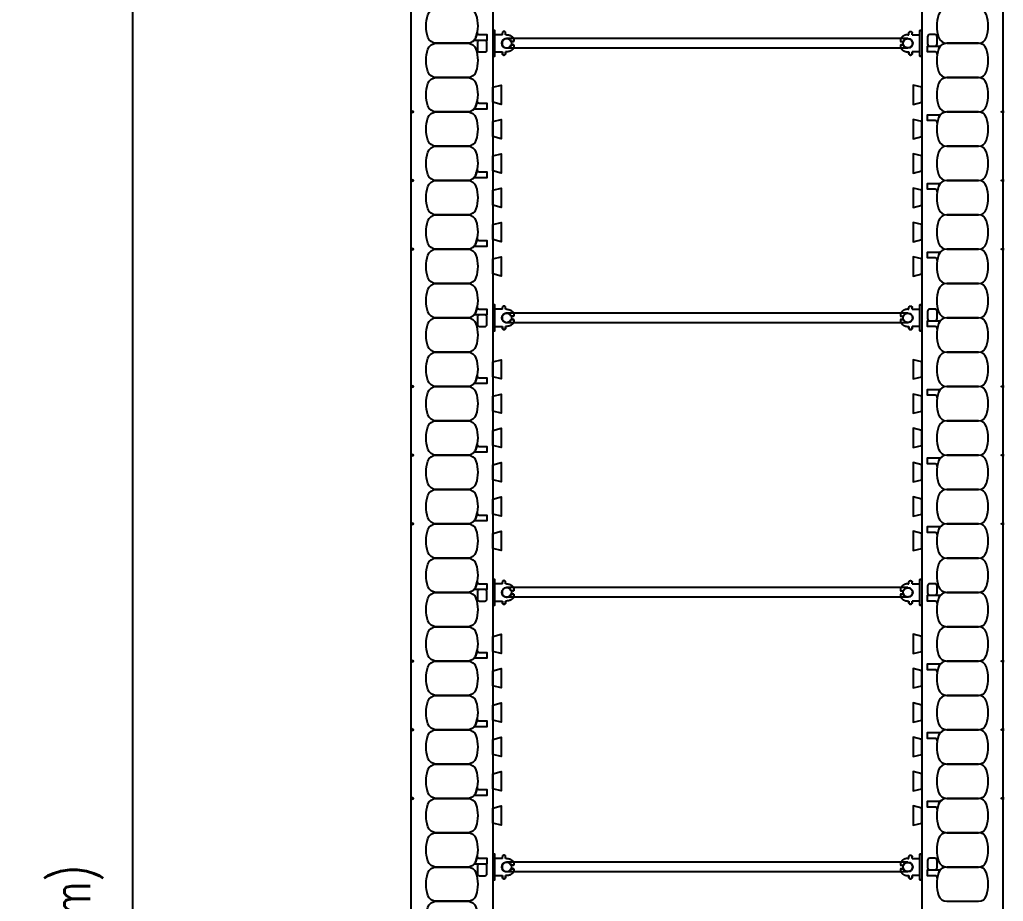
# Model space of a CAD drawing. Header units: inches. Extents: x 345 to 454, y 151 to 253.
# Drawn here: x 425.58 to 454.23, y 201.78 to 227.47 of the extents above; entities that cross this region are included whole.
import ezdxf

# ---------------------------------------------------------------- set-up
doc = ezdxf.new("R2010")
doc.units = ezdxf.units.IN
doc.header["$MEASUREMENT"] = 0
for name, color, linetype in [('line25', 2, 'Continuous'), ('LINE50', 5, 'Continuous'), ('LINE9', 9, 'Continuous'), ('TEXT', 4, 'Continuous')]:
    doc.layers.add(name, color=color, linetype=linetype)
doc.styles.add('DIM', font='romans.shx', dxfattribs={"width": 0.7})
doc.dimstyles.new('ext_12', dxfattribs={"dimscale": 12, "dimtxt": 0.09375, "dimasz": 0.09375, "dimexe": 0.09375, "dimexo": 0.0625, "dimgap": 0.0625, "dimtad": 1, "dimdec": 1, "dimzin": 2, "dimdsep": 46, "dimlunit": 4, "dimtxsty": 'DIM', "dimcen": 0.09, "dimdle": 0.09375, "dimclrt": 4, "dimadec": 0, "dimazin": 0, "dimtfac": 1, "dimtdec": 1, "dimtmove": 2, "dimatfit": 3, "dimfxl": 0, "dimfrac": 2, "dimtolj": 1, "dimtzin": 0, "dimarcsym": 0})

# ---------------------------------------------------------------- blocks, each defined once
blk = doc.blocks.new('*D28')
at = {"layer": 'Defpoints', "color": 0}
for p in [(436.984, 246.778), (428.864, 150.778), (436.984, 150.778)]:
    blk.add_point(p, dxfattribs=at)
at = {"layer": 'TEXT', "color": 0, "lineweight": -2}
for p, q in [((436.234, 246.778), (427.739, 246.778)), ((428.864, 245.653), (428.864, 151.903)), ((436.234, 150.778), (427.739, 150.778))]:
    blk.add_line(p, q, dxfattribs=at)
at = {"layer": 'TEXT', "color": 0}
for points in [[(428.676, 245.653), (429.051, 245.653), (428.864, 246.778)], [(428.676, 151.903), (429.051, 151.903), (428.864, 150.778)]]:
    blk.add_solid(points, dxfattribs=at)
at = {"layer": 'TEXT', "color": 4, "insert": (427.257, 198.778), "char_height": 1.125, "attachment_point": 5, "rotation": 90, "style": 'DIM'}
blk.add_mtext('\\A1;96" (2440mm) ', dxfattribs=at)
blk = doc.blocks.new('WEB_12_CENTRE_TOP')
for p, q in [((11.688, 0.141), (0, 0.141)), ((11.688, -0.141), (0, -0.141))]:
    blk.add_line(p, q)
for centre in [(0, 0), (11.688, 0)]:
    blk.add_circle(centre, 0.141)
blk = doc.blocks.new('Connector')
blk.add_point((0.271, 0))
at = {"layer": 'LINE9'}
for p, q in [((0, 0.375), (0, -0.375)), ((0.062, -0.375), (0.062, 0.375)), ((0.281, 0.25), (0.062, 0.25))]:
    blk.add_line(p, q, dxfattribs=at)
for points, weights in [([(0.007, 0.375), (0.004, 0.375), (0, 0.375)], [1, 0.972587069138, 0.950305488115]), ([(0.327, 0.343), (0.308, 0.343), (0.281, 0.317), (0.281, 0.297)], [1, 0.85355339, 0.85355339, 1]), ([(0.328, 0.343), (0.327, 0.343), (0.327, 0.343)], [1, 0.70710678, 1]), ([(0.375, 0.297), (0.375, 0.317), (0.348, 0.343), (0.329, 0.343)], [1, 0.85355339, 0.85355339, 1]), ([(0.406, 0.25), (0.546, 0.25), (0.619, 0.131)], [0.958404415409, 0.794674173519, 0.864651571113]), ([(0.619, 0.052), (0.612, 0.049), (0.604, 0.049)], [0.83615024178, 0.892081430621, 1]), ([(0.619, -0.131), (0.546, -0.25), (0.406, -0.25)], [0.864651574428, 0.794674169686, 0.958404415195]), ([(0.604, -0.049), (0.612, -0.049), (0.619, -0.052)], [1, 0.89208144177, 0.836150253337]), ([(0, -0.375), (0.004, -0.375), (0.007, -0.375)], [0.950305488115, 0.972587069138, 1]), ([(0.281, -0.297), (0.281, -0.317), (0.308, -0.343), (0.327, -0.343)], [1, 0.85355339, 0.85355339, 1]), ([(0.327, -0.343), (0.281, -0.343), (0.281, -0.297)], [1, 0.70710678, 1]), ([(0.329, -0.343), (0.348, -0.343), (0.375, -0.317), (0.375, -0.297)], [1, 0.85355339, 0.85355339, 1]), ([(0.375, -0.297), (0.375, -0.343), (0.329, -0.343)], [1, 0.70710678, 1])]:
    blk.add_rational_spline(points, weights, degree=2, dxfattribs=at)
for points, degree in [([(0, 0.375), (0.002, 0.375), (0.005, 0.375), (0.007, 0.375)], 3), ([(0.007, 0.375), (0.021, 0.375), (0.051, 0.375), (0.062, 0.375), (0.062, 0.375)], 3), ([(0.281, 0.25), (0.281, 0.297)], 1), ([(0.327, 0.343), (0.327, 0.343), (0.328, 0.343), (0.328, 0.343)], 3), ([(0.328, 0.343), (0.329, 0.343), (0.329, 0.343), (0.329, 0.343)], 3), ([(0.375, 0.25), (0.375, 0.297)], 1), ([(0.406, 0.25), (0.375, 0.25)], 1), ([(0.406, 0.25), (0.406, 0.25)], 1), ([(0.406, 0.25), (0.406, 0.25)], 1), ([(0.406, 0.25), (0.406, 0.25)], 1), ([(0.406, 0.25), (0.406, 0.25)], 1), ([(0.406, 0.25), (0.406, 0.25)], 1), ([(0.406, 0.25), (0.406, 0.25)], 1), ([(0.406, 0.25), (0.406, 0.25)], 1), ([(0.406, 0.25), (0.406, 0.25)], 1), ([(0.406, 0.25), (0.406, 0.25)], 1), ([(0.406, 0.25), (0.406, 0.25)], 1), ([(0.406, 0.25), (0.406, 0.25)], 1), ([(0.406, 0.25), (0.406, 0.25)], 1), ([(0.406, 0.25), (0.406, 0.25)], 1), ([(0.406, 0.25), (0.406, 0.25)], 1), ([(0.406, 0.25), (0.406, 0.25)], 1), ([(0.406, 0.25), (0.406, 0.25)], 1), ([(0.406, 0.25), (0.406, 0.25)], 1), ([(0.406, 0.25), (0.406, 0.25)], 1), ([(0.406, 0.25), (0.406, 0.25)], 1), ([(0.406, 0.25), (0.406, 0.25)], 1), ([(0.406, 0.25), (0.406, 0.25)], 1), ([(0.406, 0.25), (0.406, 0.25)], 1), ([(0.406, 0.25), (0.406, 0.25)], 1), ([(0.406, 0.25), (0.406, 0.25)], 1), ([(0.604, 0.049), (0.532, 0.049)], 1), ([(0.532, 0.049), (0.532, 0.049)], 1), ([(0.532, 0.049), (0.532, 0.049)], 1), ([(0.532, 0.049), (0.532, 0.049)], 1), ([(0.532, 0.049), (0.532, 0.049)], 1), ([(0.532, 0.049), (0.532, 0.049)], 1), ([(0.532, 0.049), (0.532, 0.049)], 1), ([(0.532, 0.049), (0.532, 0.049)], 1), ([(0.532, 0.049), (0.532, 0.049)], 1), ([(0.532, 0.049), (0.532, 0.049)], 1), ([(0.532, 0.049), (0.532, 0.049)], 1), ([(0.604, 0.049), (0.609, 0.049), (0.614, 0.05), (0.619, 0.052)], 3), ([(0.604, 0.049), (0.604, 0.049)], 1), ([(0.604, 0.049), (0.604, 0.049)], 1), ([(0.604, 0.049), (0.604, 0.049)], 1), ([(0.604, 0.049), (0.604, 0.049)], 1), ([(0.619, 0.131), (0.619, 0.052)], 1), ([(0.619, 0.131), (0.619, 0.131)], 1), ([(0.619, 0.131), (0.619, 0.131)], 1), ([(0.619, 0.131), (0.619, 0.131)], 1), ([(0.619, 0.131), (0.619, 0.131)], 1), ([(0.062, -0.25), (0.281, -0.25)], 1), ([(0.281, -0.297), (0.281, -0.25)], 1), ([(0.281, -0.25), (0.281, -0.297)], 1), ([(0.375, -0.25), (0.375, -0.297)], 1), ([(0.375, -0.297), (0.375, -0.25)], 1), ([(0.406, -0.25), (0.375, -0.25)], 1), ([(0.406, -0.25), (0.406, -0.25)], 1), ([(0.406, -0.25), (0.406, -0.25)], 1), ([(0.406, -0.25), (0.406, -0.25)], 1), ([(0.406, -0.25), (0.406, -0.25)], 1), ([(0.406, -0.25), (0.406, -0.25)], 1), ([(0.406, -0.25), (0.406, -0.25)], 1), ([(0.406, -0.25), (0.406, -0.25)], 1), ([(0.406, -0.25), (0.406, -0.25)], 1), ([(0.406, -0.25), (0.406, -0.25)], 1), ([(0.406, -0.25), (0.406, -0.25)], 1), ([(0.406, -0.25), (0.406, -0.25)], 1), ([(0.532, -0.049), (0.604, -0.049)], 1), ([(0.604, -0.049), (0.58, -0.049), (0.556, -0.049), (0.532, -0.049)], 3), ([(0.532, -0.049), (0.532, -0.049)], 1), ([(0.532, -0.049), (0.532, -0.049)], 1), ([(0.532, -0.049), (0.532, -0.049)], 1), ([(0.532, -0.049), (0.532, -0.049)], 1), ([(0.619, -0.052), (0.614, -0.05), (0.609, -0.049), (0.604, -0.049)], 3), ([(0.604, -0.049), (0.604, -0.049)], 1), ([(0.604, -0.049), (0.604, -0.049)], 1), ([(0.604, -0.049), (0.604, -0.049)], 1), ([(0.604, -0.049), (0.604, -0.049)], 1), ([(0.604, -0.049), (0.604, -0.049)], 1), ([(0.604, -0.049), (0.604, -0.049)], 1), ([(0.604, -0.049), (0.604, -0.049)], 1), ([(0.604, -0.049), (0.604, -0.049)], 1), ([(0.619, -0.052), (0.619, -0.131)], 1), ([(0.619, -0.131), (0.619, -0.131)], 1), ([(0.619, -0.131), (0.619, -0.131)], 1), ([(0.619, -0.131), (0.619, -0.131)], 1), ([(0.619, -0.131), (0.619, -0.131)], 1), ([(0.007, -0.375), (0.005, -0.375), (0.002, -0.375), (0, -0.375)], 3), ([(0.062, -0.375), (0.062, -0.375), (0.051, -0.375), (0.021, -0.375), (0.007, -0.375)], 3), ([(0.328, -0.343), (0.328, -0.343), (0.327, -0.343), (0.327, -0.343)], 3), ([(0.329, -0.343), (0.329, -0.343), (0.329, -0.343), (0.328, -0.343)], 3)]:
    blk.add_open_spline(points, degree=degree, dxfattribs=at)
for points, weights, knots in [([(0.062, 0.375), (0.062, 0.375), (0.046, 0.375), (0.03, 0.375), (0.007, 0.375)], [0.868718858569, 0.861102746415, 1, 0.861102734288, 0.868718859898], [0, 0, 0, 0.5, 0.5, 1, 1, 1]), ([(0.532, 0.049), (0.472, 0.203), (0.333, 0.113), (0.157, 0), (0.333, -0.113), (0.472, -0.203), (0.532, -0.049)], [0.899508922286, 0.599718215298, 1, 0.54226024, 1, 0.599718224335, 0.899508908749], [0, 0, 0, 0.318112, 0.318112, 0.681888, 0.681888, 1, 1, 1]), ([(0.007, -0.375), (0.03, -0.375), (0.046, -0.375), (0.062, -0.375), (0.062, -0.375)], [0.868718859319, 0.861102739573, 1, 0.861102742958, 0.868718858948], [0, 0, 0, 0.5, 0.5, 1, 1, 1])]:
    blk.add_rational_spline(points, weights, degree=2, knots=knots, dxfattribs=at)

msp = doc.modelspace()

# ---------------------------------------------------------------- linework, layer by layer
at = {"layer": 'line25'}
for p, q in [((439.359, 246.7784), (439.359, 218.3103)), ((451.859, 246.7784), (451.859, 218.3103)), ((439.359, 218.4034), (439.359, 150.7784)), ((451.859, 218.4034), (451.859, 150.7784))]:
    msp.add_line(p, q, dxfattribs=at)
for points in [[(439.359, 225.4972), (439.609, 225.5596), (439.609, 224.9972), (439.359, 225.0596)], [(451.859, 225.4972), (451.609, 225.5596), (451.609, 224.9972), (451.859, 225.0596)], [(439.359, 224.4972), (439.609, 224.5596), (439.609, 223.9972), (439.359, 224.0596)], [(451.859, 224.4972), (451.609, 224.5596), (451.609, 223.9972), (451.859, 224.0596)], [(439.359, 223.4972), (439.609, 223.5596), (439.609, 222.9972), (439.359, 223.0596)], [(451.859, 223.4972), (451.609, 223.5596), (451.609, 222.9972), (451.859, 223.0596)], [(439.359, 222.4972), (439.609, 222.5596), (439.609, 221.9972), (439.359, 222.0596)], [(451.859, 222.4972), (451.609, 222.5596), (451.609, 221.9972), (451.859, 222.0596)], [(439.359, 221.4972), (439.609, 221.5596), (439.609, 220.9972), (439.359, 221.0596)], [(451.859, 221.4972), (451.609, 221.5596), (451.609, 220.9972), (451.859, 221.0596)], [(439.359, 220.4972), (439.609, 220.5596), (439.609, 219.9972), (439.359, 220.0596)], [(451.859, 220.4972), (451.609, 220.5596), (451.609, 219.9972), (451.859, 220.0596)], [(439.359, 217.4972), (439.609, 217.5596), (439.609, 216.9972), (439.359, 217.0596)], [(451.859, 217.4972), (451.609, 217.5596), (451.609, 216.9972), (451.859, 217.0596)], [(439.359, 216.4972), (439.609, 216.5596), (439.609, 215.9972), (439.359, 216.0596)], [(451.859, 216.4972), (451.609, 216.5596), (451.609, 215.9972), (451.859, 216.0596)], [(439.359, 215.4972), (439.609, 215.5596), (439.609, 214.9972), (439.359, 215.0596)], [(451.859, 215.4972), (451.609, 215.5596), (451.609, 214.9972), (451.859, 215.0596)], [(439.359, 214.4972), (439.609, 214.5596), (439.609, 213.9972), (439.359, 214.0596)], [(451.859, 214.4972), (451.609, 214.5596), (451.609, 213.9972), (451.859, 214.0596)], [(439.359, 213.4972), (439.609, 213.5596), (439.609, 212.9972), (439.359, 213.0596)], [(451.859, 213.4972), (451.609, 213.5596), (451.609, 212.9972), (451.859, 213.0596)], [(439.359, 212.4972), (439.609, 212.5596), (439.609, 211.9972), (439.359, 212.0596)], [(451.859, 212.4972), (451.609, 212.5596), (451.609, 211.9972), (451.859, 212.0596)], [(439.359, 209.4972), (439.609, 209.5596), (439.609, 208.9972), (439.359, 209.0596)], [(451.859, 209.4972), (451.609, 209.5596), (451.609, 208.9972), (451.859, 209.0596)], [(439.359, 208.4972), (439.609, 208.5596), (439.609, 207.9972), (439.359, 208.0596)], [(451.859, 208.4972), (451.609, 208.5596), (451.609, 207.9972), (451.859, 208.0596)], [(439.359, 207.4972), (439.609, 207.5596), (439.609, 206.9972), (439.359, 207.0596)], [(451.859, 207.4972), (451.609, 207.5596), (451.609, 206.9972), (451.859, 207.0596)], [(439.359, 206.4972), (439.609, 206.5596), (439.609, 205.9972), (439.359, 206.0596)], [(451.859, 206.4972), (451.609, 206.5596), (451.609, 205.9972), (451.859, 206.0596)], [(439.359, 205.4972), (439.609, 205.5596), (439.609, 204.9972), (439.359, 205.0596)], [(451.859, 205.4972), (451.609, 205.5596), (451.609, 204.9972), (451.859, 205.0596)], [(439.359, 204.4972), (439.609, 204.5596), (439.609, 203.9972), (439.359, 204.0596)], [(451.859, 204.4972), (451.609, 204.5596), (451.609, 203.9972), (451.859, 204.0596)]]:
    msp.add_lwpolyline(points, close=True, dxfattribs=at)
at = {"layer": 'LINE50'}
for p, q in [((436.984, 218.3103), (436.984, 246.7784)), ((454.234, 218.3103), (454.234, 246.7784)), ((436.984, 150.7784), (436.984, 220.7471)), ((454.234, 150.7784), (454.234, 220.7471))]:
    msp.add_line(p, q, dxfattribs=at)
at = {"layer": 'LINE9'}
for points in [[(438.8699, 227.6053, -0.1576708), (438.8699, 226.9515, -0.3253046), (438.6321, 226.7784), (437.7109, 226.7784, -0.3253046), (437.473, 226.9515, -0.1576708), (437.473, 227.6053, -0.3253046), (437.7109, 227.7784), (438.6321, 227.7784, -0.3253046)], [(452.348, 227.6053, 0.1576708), (452.348, 226.9515, 0.3253046), (452.5859, 226.7784), (453.5071, 226.7784, 0.3253046), (453.7449, 226.9515, 0.1576708), (453.7449, 227.6053, 0.3253046), (453.5071, 227.7784), (452.5859, 227.7784, 0.3253046)], [(438.8699, 226.9515, 0.0372667), (438.9073, 227.1052, 0.4630356), (438.9689, 227.0325), (439.1905, 227.0325), (439.1905, 226.8616), (438.8444, 226.8616, 0.1890024), (438.802, 226.845, 0.1284074)], [(452.0274, 226.97), (452.0274, 226.7576, 0.4142136), (452.0899, 226.6951), (452.2424, 226.6951, 0.4142136), (452.3049, 226.7576), (452.3049, 226.97, 0.4142136), (452.2424, 227.0325), (452.0899, 227.0325, 0.4142136)], [(438.8699, 226.6053, -0.1576708), (438.8699, 225.9515, -0.3253046), (438.6321, 225.7784), (437.7109, 225.7784, -0.3253046), (437.473, 225.9515, -0.1576708), (437.473, 226.6053, -0.3253046), (437.7109, 226.7784), (438.6321, 226.7784, -0.3253046)], [(438.9755, 226.8616, 0.4142136), (438.913, 226.7991), (438.913, 226.5868, 0.4142136), (438.9755, 226.5243), (439.128, 226.5243, 0.4142136), (439.1905, 226.5868), (439.1905, 226.7991, 0.4142136), (439.128, 226.8616)], [(452.348, 226.6053, 0.0372667), (452.3107, 226.4516, 0.4630356), (452.249, 226.5243), (452.0274, 226.5243), (452.0274, 226.6951), (452.3735, 226.6951, 0.1890024), (452.416, 226.7118, 0.1284074)], [(452.348, 226.6053, 0.1576708), (452.348, 225.9515, 0.3253046), (452.5859, 225.7784), (453.5071, 225.7784, 0.3253046), (453.7449, 225.9515, 0.1576708), (453.7449, 226.6053, 0.3253046), (453.5071, 226.7784), (452.5859, 226.7784, 0.3253046)], [(438.8699, 225.6053, -0.1576708), (438.8699, 224.9515, -0.3253046), (438.6321, 224.7784), (437.7109, 224.7784, -0.3253046), (437.473, 224.9515, -0.1576708), (437.473, 225.6053, -0.3253046), (437.7109, 225.7784), (438.6321, 225.7784, -0.3253046)], [(452.348, 225.6053, 0.1576708), (452.348, 224.9515, 0.3253046), (452.5859, 224.7784), (453.5071, 224.7784, 0.3253046), (453.7449, 224.9515, 0.1576708), (453.7449, 225.6053, 0.3253046), (453.5071, 225.7784), (452.5859, 225.7784, 0.3253046)], [(438.8699, 224.9515, 0.0372667), (438.9073, 225.1052, 0.4630356), (438.9689, 225.0325), (439.1905, 225.0325), (439.1905, 224.8616), (438.8444, 224.8616, 0.1890024), (438.802, 224.845, 0.1284074)], [(438.8699, 224.6053, -0.1576708), (438.8699, 223.9515, -0.3253046), (438.6321, 223.7784), (437.7109, 223.7784, -0.3253046), (437.473, 223.9515, -0.1576708), (437.473, 224.6053, -0.3253046), (437.7109, 224.7784), (438.6321, 224.7784, -0.3253046)], [(452.348, 224.6053, 0.0372667), (452.3107, 224.4516, 0.4630356), (452.249, 224.5243), (452.0274, 224.5243), (452.0274, 224.6951), (452.3735, 224.6951, 0.1890024), (452.416, 224.7118, 0.1284074)], [(452.348, 224.6053, 0.1576708), (452.348, 223.9515, 0.3253046), (452.5859, 223.7784), (453.5071, 223.7784, 0.3253046), (453.7449, 223.9515, 0.1576708), (453.7449, 224.6053, 0.3253046), (453.5071, 224.7784), (452.5859, 224.7784, 0.3253046)], [(438.8699, 223.6053, -0.1576708), (438.8699, 222.9515, -0.3253046), (438.6321, 222.7784), (437.7109, 222.7784, -0.3253046), (437.473, 222.9515, -0.1576708), (437.473, 223.6053, -0.3253046), (437.7109, 223.7784), (438.6321, 223.7784, -0.3253046)], [(452.348, 223.6053, 0.1576708), (452.348, 222.9515, 0.3253046), (452.5859, 222.7784), (453.5071, 222.7784, 0.3253046), (453.7449, 222.9515, 0.1576708), (453.7449, 223.6053, 0.3253046), (453.5071, 223.7784), (452.5859, 223.7784, 0.3253046)], [(438.8699, 222.9515, 0.0372667), (438.9073, 223.1052, 0.4630356), (438.9689, 223.0325), (439.1905, 223.0325), (439.1905, 222.8616), (438.8444, 222.8616, 0.1890024), (438.802, 222.845, 0.1284074)], [(438.8699, 222.6053, -0.1576708), (438.8699, 221.9515, -0.3253046), (438.6321, 221.7784), (437.7109, 221.7784, -0.3253046), (437.473, 221.9515, -0.1576708), (437.473, 222.6053, -0.3253046), (437.7109, 222.7784), (438.6321, 222.7784, -0.3253046)], [(452.348, 222.6053, 0.0372667), (452.3107, 222.4516, 0.4630356), (452.249, 222.5243), (452.0274, 222.5243), (452.0274, 222.6951), (452.3735, 222.6951, 0.1890024), (452.416, 222.7118, 0.1284074)], [(452.348, 222.6053, 0.1576708), (452.348, 221.9515, 0.3253046), (452.5859, 221.7784), (453.5071, 221.7784, 0.3253046), (453.7449, 221.9515, 0.1576708), (453.7449, 222.6053, 0.3253046), (453.5071, 222.7784), (452.5859, 222.7784, 0.3253046)], [(438.8699, 221.6053, -0.1576708), (438.8699, 220.9515, -0.3253046), (438.6321, 220.7784), (437.7109, 220.7784, -0.3253046), (437.473, 220.9515, -0.1576708), (437.473, 221.6053, -0.3253046), (437.7109, 221.7784), (438.6321, 221.7784, -0.3253046)], [(452.348, 221.6053, 0.1576708), (452.348, 220.9515, 0.3253046), (452.5859, 220.7784), (453.5071, 220.7784, 0.3253046), (453.7449, 220.9515, 0.1576708), (453.7449, 221.6053, 0.3253046), (453.5071, 221.7784), (452.5859, 221.7784, 0.3253046)], [(438.8699, 220.9515, 0.0372667), (438.9073, 221.1052, 0.4630356), (438.9689, 221.0325), (439.1905, 221.0325), (439.1905, 220.8616), (438.8444, 220.8616, 0.1890024), (438.802, 220.845, 0.1284074)], [(438.8699, 220.6053, -0.1576708), (438.8699, 219.9515, -0.3253046), (438.6321, 219.7784), (437.7109, 219.7784, -0.3253046), (437.473, 219.9515, -0.1576708), (437.473, 220.6053, -0.3253046), (437.7109, 220.7784), (438.6321, 220.7784, -0.3253046)], [(452.348, 220.6053, 0.0372667), (452.3107, 220.4516, 0.4630356), (452.249, 220.5243), (452.0274, 220.5243), (452.0274, 220.6951), (452.3735, 220.6951, 0.1890024), (452.416, 220.7118, 0.1284074)], [(452.348, 220.6053, 0.1576708), (452.348, 219.9515, 0.3253046), (452.5859, 219.7784), (453.5071, 219.7784, 0.3253046), (453.7449, 219.9515, 0.1576708), (453.7449, 220.6053, 0.3253046), (453.5071, 220.7784), (452.5859, 220.7784, 0.3253046)], [(438.8699, 219.6053, -0.1576708), (438.8699, 218.9515, -0.3253046), (438.6321, 218.7784), (437.7109, 218.7784, -0.3253046), (437.473, 218.9515, -0.1576708), (437.473, 219.6053, -0.3253046), (437.7109, 219.7784), (438.6321, 219.7784, -0.3253046)], [(452.348, 219.6053, 0.1576708), (452.348, 218.9515, 0.3253046), (452.5859, 218.7784), (453.5071, 218.7784, 0.3253046), (453.7449, 218.9515, 0.1576708), (453.7449, 219.6053, 0.3253046), (453.5071, 219.7784), (452.5859, 219.7784, 0.3253046)], [(438.8699, 218.9515, 0.0372667), (438.9073, 219.1052, 0.4630356), (438.9689, 219.0325), (439.1905, 219.0325), (439.1905, 218.8616), (438.8444, 218.8616, 0.1890024), (438.802, 218.845, 0.1284074)], [(452.0274, 218.97), (452.0274, 218.7576, 0.4142136), (452.0899, 218.6951), (452.2424, 218.6951, 0.4142136), (452.3049, 218.7576), (452.3049, 218.97, 0.4142136), (452.2424, 219.0325), (452.0899, 219.0325, 0.4142136)], [(438.8699, 218.6053, -0.1576708), (438.8699, 217.9515, -0.3253046), (438.6321, 217.7784), (437.7109, 217.7784, -0.3253046), (437.473, 217.9515, -0.1576708), (437.473, 218.6053, -0.3253046), (437.7109, 218.7784), (438.6321, 218.7784, -0.3253046)], [(438.9755, 218.8616, 0.4142136), (438.913, 218.7991), (438.913, 218.5868, 0.4142136), (438.9755, 218.5243), (439.128, 218.5243, 0.4142136), (439.1905, 218.5868), (439.1905, 218.7991, 0.4142136), (439.128, 218.8616)], [(452.348, 218.6053, 0.0372667), (452.3107, 218.4516, 0.4630356), (452.249, 218.5243), (452.0274, 218.5243), (452.0274, 218.6951), (452.3735, 218.6951, 0.1890024), (452.416, 218.7118, 0.1284074)], [(452.348, 218.6053, 0.1576708), (452.348, 217.9515, 0.3253046), (452.5859, 217.7784), (453.5071, 217.7784, 0.3253046), (453.7449, 217.9515, 0.1576708), (453.7449, 218.6053, 0.3253046), (453.5071, 218.7784), (452.5859, 218.7784, 0.3253046)], [(438.8699, 217.6053, -0.1576708), (438.8699, 216.9515, -0.3253046), (438.6321, 216.7784), (437.7109, 216.7784, -0.3253046), (437.473, 216.9515, -0.1576708), (437.473, 217.6053, -0.3253046), (437.7109, 217.7784), (438.6321, 217.7784, -0.3253046)], [(452.348, 217.6053, 0.1576708), (452.348, 216.9515, 0.3253046), (452.5859, 216.7784), (453.5071, 216.7784, 0.3253046), (453.7449, 216.9515, 0.1576708), (453.7449, 217.6053, 0.3253046), (453.5071, 217.7784), (452.5859, 217.7784, 0.3253046)], [(438.8699, 216.9515, 0.0372667), (438.9073, 217.1052, 0.4630356), (438.9689, 217.0325), (439.1905, 217.0325), (439.1905, 216.8616), (438.8444, 216.8616, 0.1890024), (438.802, 216.845, 0.1284074)], [(438.8699, 216.6053, -0.1576708), (438.8699, 215.9515, -0.3253046), (438.6321, 215.7784), (437.7109, 215.7784, -0.3253046), (437.473, 215.9515, -0.1576708), (437.473, 216.6053, -0.3253046), (437.7109, 216.7784), (438.6321, 216.7784, -0.3253046)], [(452.348, 216.6053, 0.0372667), (452.3107, 216.4516, 0.4630356), (452.249, 216.5243), (452.0274, 216.5243), (452.0274, 216.6951), (452.3735, 216.6951, 0.1890024), (452.416, 216.7118, 0.1284074)], [(452.348, 216.6053, 0.1576708), (452.348, 215.9515, 0.3253046), (452.5859, 215.7784), (453.5071, 215.7784, 0.3253046), (453.7449, 215.9515, 0.1576708), (453.7449, 216.6053, 0.3253046), (453.5071, 216.7784), (452.5859, 216.7784, 0.3253046)], [(438.8699, 215.6053, -0.1576708), (438.8699, 214.9515, -0.3253046), (438.6321, 214.7784), (437.7109, 214.7784, -0.3253046), (437.473, 214.9515, -0.1576708), (437.473, 215.6053, -0.3253046), (437.7109, 215.7784), (438.6321, 215.7784, -0.3253046)], [(452.348, 215.6053, 0.1576708), (452.348, 214.9515, 0.3253046), (452.5859, 214.7784), (453.5071, 214.7784, 0.3253046), (453.7449, 214.9515, 0.1576708), (453.7449, 215.6053, 0.3253046), (453.5071, 215.7784), (452.5859, 215.7784, 0.3253046)], [(438.8699, 214.9515, 0.0372667), (438.9073, 215.1052, 0.4630356), (438.9689, 215.0325), (439.1905, 215.0325), (439.1905, 214.8616), (438.8444, 214.8616, 0.1890024), (438.802, 214.845, 0.1284074)], [(438.8699, 214.6053, -0.1576708), (438.8699, 213.9515, -0.3253046), (438.6321, 213.7784), (437.7109, 213.7784, -0.3253046), (437.473, 213.9515, -0.1576708), (437.473, 214.6053, -0.3253046), (437.7109, 214.7784), (438.6321, 214.7784, -0.3253046)], [(452.348, 214.6053, 0.0372667), (452.3107, 214.4516, 0.4630356), (452.249, 214.5243), (452.0274, 214.5243), (452.0274, 214.6951), (452.3735, 214.6951, 0.1890024), (452.416, 214.7118, 0.1284074)], [(452.348, 214.6053, 0.1576708), (452.348, 213.9515, 0.3253046), (452.5859, 213.7784), (453.5071, 213.7784, 0.3253046), (453.7449, 213.9515, 0.1576708), (453.7449, 214.6053, 0.3253046), (453.5071, 214.7784), (452.5859, 214.7784, 0.3253046)], [(438.8699, 213.6053, -0.1576708), (438.8699, 212.9515, -0.3253046), (438.6321, 212.7784), (437.7109, 212.7784, -0.3253046), (437.473, 212.9515, -0.1576708), (437.473, 213.6053, -0.3253046), (437.7109, 213.7784), (438.6321, 213.7784, -0.3253046)], [(452.348, 213.6053, 0.1576708), (452.348, 212.9515, 0.3253046), (452.5859, 212.7784), (453.5071, 212.7784, 0.3253046), (453.7449, 212.9515, 0.1576708), (453.7449, 213.6053, 0.3253046), (453.5071, 213.7784), (452.5859, 213.7784, 0.3253046)], [(438.8699, 212.9515, 0.0372667), (438.9073, 213.1052, 0.4630356), (438.9689, 213.0325), (439.1905, 213.0325), (439.1905, 212.8616), (438.8444, 212.8616, 0.1890024), (438.802, 212.845, 0.1284074)], [(438.8699, 212.6053, -0.1576708), (438.8699, 211.9515, -0.3253046), (438.6321, 211.7784), (437.7109, 211.7784, -0.3253046), (437.473, 211.9515, -0.1576708), (437.473, 212.6053, -0.3253046), (437.7109, 212.7784), (438.6321, 212.7784, -0.3253046)], [(452.348, 212.6053, 0.0372667), (452.3107, 212.4516, 0.4630356), (452.249, 212.5243), (452.0274, 212.5243), (452.0274, 212.6951), (452.3735, 212.6951, 0.1890024), (452.416, 212.7118, 0.1284074)], [(452.348, 212.6053, 0.1576708), (452.348, 211.9515, 0.3253046), (452.5859, 211.7784), (453.5071, 211.7784, 0.3253046), (453.7449, 211.9515, 0.1576708), (453.7449, 212.6053, 0.3253046), (453.5071, 212.7784), (452.5859, 212.7784, 0.3253046)], [(438.8699, 211.6053, -0.1576708), (438.8699, 210.9515, -0.3253046), (438.6321, 210.7784), (437.7109, 210.7784, -0.3253046), (437.473, 210.9515, -0.1576708), (437.473, 211.6053, -0.3253046), (437.7109, 211.7784), (438.6321, 211.7784, -0.3253046)], [(452.348, 211.6053, 0.1576708), (452.348, 210.9515, 0.3253046), (452.5859, 210.7784), (453.5071, 210.7784, 0.3253046), (453.7449, 210.9515, 0.1576708), (453.7449, 211.6053, 0.3253046), (453.5071, 211.7784), (452.5859, 211.7784, 0.3253046)], [(438.8699, 210.9515, 0.0372667), (438.9073, 211.1052, 0.4630356), (438.9689, 211.0325), (439.1905, 211.0325), (439.1905, 210.8616), (438.8444, 210.8616, 0.1890024), (438.802, 210.845, 0.1284074)], [(452.0274, 210.97), (452.0274, 210.7576, 0.4142136), (452.0899, 210.6951), (452.2424, 210.6951, 0.4142136), (452.3049, 210.7576), (452.3049, 210.97, 0.4142136), (452.2424, 211.0325), (452.0899, 211.0325, 0.4142136)], [(438.8699, 210.6053, -0.1576708), (438.8699, 209.9515, -0.3253046), (438.6321, 209.7784), (437.7109, 209.7784, -0.3253046), (437.473, 209.9515, -0.1576708), (437.473, 210.6053, -0.3253046), (437.7109, 210.7784), (438.6321, 210.7784, -0.3253046)], [(438.9755, 210.8616, 0.4142136), (438.913, 210.7991), (438.913, 210.5868, 0.4142136), (438.9755, 210.5243), (439.128, 210.5243, 0.4142136), (439.1905, 210.5868), (439.1905, 210.7991, 0.4142136), (439.128, 210.8616)], [(452.348, 210.6053, 0.0372667), (452.3107, 210.4516, 0.4630356), (452.249, 210.5243), (452.0274, 210.5243), (452.0274, 210.6951), (452.3735, 210.6951, 0.1890024), (452.416, 210.7118, 0.1284074)], [(452.348, 210.6053, 0.1576708), (452.348, 209.9515, 0.3253046), (452.5859, 209.7784), (453.5071, 209.7784, 0.3253046), (453.7449, 209.9515, 0.1576708), (453.7449, 210.6053, 0.3253046), (453.5071, 210.7784), (452.5859, 210.7784, 0.3253046)], [(438.8699, 209.6053, -0.1576708), (438.8699, 208.9515, -0.3253046), (438.6321, 208.7784), (437.7109, 208.7784, -0.3253046), (437.473, 208.9515, -0.1576708), (437.473, 209.6053, -0.3253046), (437.7109, 209.7784), (438.6321, 209.7784, -0.3253046)], [(452.348, 209.6053, 0.1576708), (452.348, 208.9515, 0.3253046), (452.5859, 208.7784), (453.5071, 208.7784, 0.3253046), (453.7449, 208.9515, 0.1576708), (453.7449, 209.6053, 0.3253046), (453.5071, 209.7784), (452.5859, 209.7784, 0.3253046)], [(438.8699, 208.9515, 0.0372667), (438.9073, 209.1052, 0.4630356), (438.9689, 209.0325), (439.1905, 209.0325), (439.1905, 208.8616), (438.8444, 208.8616, 0.1890024), (438.802, 208.845, 0.1284074)], [(438.8699, 208.6053, -0.1576708), (438.8699, 207.9515, -0.3253046), (438.6321, 207.7784), (437.7109, 207.7784, -0.3253046), (437.473, 207.9515, -0.1576708), (437.473, 208.6053, -0.3253046), (437.7109, 208.7784), (438.6321, 208.7784, -0.3253046)], [(452.348, 208.6053, 0.0372667), (452.3107, 208.4516, 0.4630356), (452.249, 208.5243), (452.0274, 208.5243), (452.0274, 208.6951), (452.3735, 208.6951, 0.1890024), (452.416, 208.7118, 0.1284074)], [(452.348, 208.6053, 0.1576708), (452.348, 207.9515, 0.3253046), (452.5859, 207.7784), (453.5071, 207.7784, 0.3253046), (453.7449, 207.9515, 0.1576708), (453.7449, 208.6053, 0.3253046), (453.5071, 208.7784), (452.5859, 208.7784, 0.3253046)], [(438.8699, 207.6053, -0.1576708), (438.8699, 206.9515, -0.3253046), (438.6321, 206.7784), (437.7109, 206.7784, -0.3253046), (437.473, 206.9515, -0.1576708), (437.473, 207.6053, -0.3253046), (437.7109, 207.7784), (438.6321, 207.7784, -0.3253046)], [(452.348, 207.6053, 0.1576708), (452.348, 206.9515, 0.3253046), (452.5859, 206.7784), (453.5071, 206.7784, 0.3253046), (453.7449, 206.9515, 0.1576708), (453.7449, 207.6053, 0.3253046), (453.5071, 207.7784), (452.5859, 207.7784, 0.3253046)], [(438.8699, 206.9515, 0.0372667), (438.9073, 207.1052, 0.4630356), (438.9689, 207.0325), (439.1905, 207.0325), (439.1905, 206.8616), (438.8444, 206.8616, 0.1890024), (438.802, 206.845, 0.1284074)], [(438.8699, 206.6053, -0.1576708), (438.8699, 205.9515, -0.3253046), (438.6321, 205.7784), (437.7109, 205.7784, -0.3253046), (437.473, 205.9515, -0.1576708), (437.473, 206.6053, -0.3253046), (437.7109, 206.7784), (438.6321, 206.7784, -0.3253046)], [(452.348, 206.6053, 0.0372667), (452.3107, 206.4516, 0.4630356), (452.249, 206.5243), (452.0274, 206.5243), (452.0274, 206.6951), (452.3735, 206.6951, 0.1890024), (452.416, 206.7118, 0.1284074)], [(452.348, 206.6053, 0.1576708), (452.348, 205.9515, 0.3253046), (452.5859, 205.7784), (453.5071, 205.7784, 0.3253046), (453.7449, 205.9515, 0.1576708), (453.7449, 206.6053, 0.3253046), (453.5071, 206.7784), (452.5859, 206.7784, 0.3253046)], [(438.8699, 205.6053, -0.1576708), (438.8699, 204.9515, -0.3253046), (438.6321, 204.7784), (437.7109, 204.7784, -0.3253046), (437.473, 204.9515, -0.1576708), (437.473, 205.6053, -0.3253046), (437.7109, 205.7784), (438.6321, 205.7784, -0.3253046)], [(452.348, 205.6053, 0.1576708), (452.348, 204.9515, 0.3253046), (452.5859, 204.7784), (453.5071, 204.7784, 0.3253046), (453.7449, 204.9515, 0.1576708), (453.7449, 205.6053, 0.3253046), (453.5071, 205.7784), (452.5859, 205.7784, 0.3253046)], [(438.8699, 204.9515, 0.0372667), (438.9073, 205.1052, 0.4630356), (438.9689, 205.0325), (439.1905, 205.0325), (439.1905, 204.8616), (438.8444, 204.8616, 0.1890024), (438.802, 204.845, 0.1284074)], [(438.8699, 204.6053, -0.1576708), (438.8699, 203.9515, -0.3253046), (438.6321, 203.7784), (437.7109, 203.7784, -0.3253046), (437.473, 203.9515, -0.1576708), (437.473, 204.6053, -0.3253046), (437.7109, 204.7784), (438.6321, 204.7784, -0.3253046)], [(452.348, 204.6053, 0.0372667), (452.3107, 204.4516, 0.4630356), (452.249, 204.5243), (452.0274, 204.5243), (452.0274, 204.6951), (452.3735, 204.6951, 0.1890024), (452.416, 204.7118, 0.1284074)], [(452.348, 204.6053, 0.1576708), (452.348, 203.9515, 0.3253046), (452.5859, 203.7784), (453.5071, 203.7784, 0.3253046), (453.7449, 203.9515, 0.1576708), (453.7449, 204.6053, 0.3253046), (453.5071, 204.7784), (452.5859, 204.7784, 0.3253046)], [(438.8699, 203.6053, -0.1576708), (438.8699, 202.9515, -0.3253046), (438.6321, 202.7784), (437.7109, 202.7784, -0.3253046), (437.473, 202.9515, -0.1576708), (437.473, 203.6053, -0.3253046), (437.7109, 203.7784), (438.6321, 203.7784, -0.3253046)], [(452.348, 203.6053, 0.1576708), (452.348, 202.9515, 0.3253046), (452.5859, 202.7784), (453.5071, 202.7784, 0.3253046), (453.7449, 202.9515, 0.1576708), (453.7449, 203.6053, 0.3253046), (453.5071, 203.7784), (452.5859, 203.7784, 0.3253046)], [(438.8699, 202.9515, 0.0372667), (438.9073, 203.1052, 0.4630356), (438.9689, 203.0325), (439.1905, 203.0325), (439.1905, 202.8616), (438.8444, 202.8616, 0.1890024), (438.802, 202.845, 0.1284074)], [(452.0274, 202.97), (452.0274, 202.7576, 0.4142136), (452.0899, 202.6951), (452.2424, 202.6951, 0.4142136), (452.3049, 202.7576), (452.3049, 202.97, 0.4142136), (452.2424, 203.0325), (452.0899, 203.0325, 0.4142136)], [(438.8699, 202.6053, -0.1576708), (438.8699, 201.9515, -0.3253046), (438.6321, 201.7784), (437.7109, 201.7784, -0.3253046), (437.473, 201.9515, -0.1576708), (437.473, 202.6053, -0.3253046), (437.7109, 202.7784), (438.6321, 202.7784, -0.3253046)], [(438.9755, 202.8616, 0.4142136), (438.913, 202.7991), (438.913, 202.5868, 0.4142136), (438.9755, 202.5243), (439.128, 202.5243, 0.4142136), (439.1905, 202.5868), (439.1905, 202.7991, 0.4142136), (439.128, 202.8616)], [(452.348, 202.6053, 0.0372667), (452.3107, 202.4516, 0.4630356), (452.249, 202.5243), (452.0274, 202.5243), (452.0274, 202.6951), (452.3735, 202.6951, 0.1890024), (452.416, 202.7118, 0.1284074)], [(452.348, 202.6053, 0.1576708), (452.348, 201.9515, 0.3253046), (452.5859, 201.7784), (453.5071, 201.7784, 0.3253046), (453.7449, 201.9515, 0.1576708), (453.7449, 202.6053, 0.3253046), (453.5071, 202.7784), (452.5859, 202.7784, 0.3253046)], [(438.8699, 201.6053, -0.1576708), (438.8699, 200.9515, -0.3253046), (438.6321, 200.7784), (437.7109, 200.7784, -0.3253046), (437.473, 200.9515, -0.1576708), (437.473, 201.6053, -0.3253046), (437.7109, 201.7784), (438.6321, 201.7784, -0.3253046)]]:
    msp.add_lwpolyline(points, format="xyb", close=True, dxfattribs=at)
for points in [[(436.984, 224.7471), (437.0485, 224.7784), (436.984, 224.8096)], [(454.234, 224.7471), (454.1695, 224.7784), (454.234, 224.8096)], [(436.984, 222.7471), (437.0485, 222.7784), (436.984, 222.8096)], [(454.234, 222.7471), (454.1695, 222.7784), (454.234, 222.8096)], [(436.984, 220.7471), (437.0485, 220.7784), (436.984, 220.8096)], [(454.234, 220.7471), (454.1695, 220.7784), (454.234, 220.8096)], [(436.984, 216.7471), (437.0485, 216.7784), (436.984, 216.8096)], [(454.234, 216.7471), (454.1695, 216.7784), (454.234, 216.8096)], [(436.984, 214.7471), (437.0485, 214.7784), (436.984, 214.8096)], [(454.234, 214.7471), (454.1695, 214.7784), (454.234, 214.8096)], [(436.984, 212.7471), (437.0485, 212.7784), (436.984, 212.8096)], [(454.234, 212.7471), (454.1695, 212.7784), (454.234, 212.8096)], [(436.984, 208.7471), (437.0485, 208.7784), (436.984, 208.8096)], [(454.234, 208.7471), (454.1695, 208.7784), (454.234, 208.8096)], [(436.984, 206.7471), (437.0485, 206.7784), (436.984, 206.8096)], [(454.234, 206.7471), (454.1695, 206.7784), (454.234, 206.8096)], [(436.984, 204.7471), (437.0485, 204.7784), (436.984, 204.8096)], [(454.234, 204.7471), (454.1695, 204.7784), (454.234, 204.8096)]]:
    msp.add_lwpolyline(points, close=True, dxfattribs=at)
for centre in [(439.765, 218.7784), (451.453, 218.7784), (439.765, 210.7784), (451.453, 210.7784), (439.765, 202.7784), (451.453, 202.7784)]:
    msp.add_circle(centre, 0.1406, dxfattribs=at)

# ---------------------------------------------------------------- block references
for name, p in [('Connector', (439.359, 226.7784)), ('WEB_12_CENTRE_TOP', (439.765, 226.7784)), ('Connector', (439.359, 218.7784)), ('WEB_12_CENTRE_TOP', (439.765, 218.7784)), ('Connector', (439.359, 210.7784)), ('WEB_12_CENTRE_TOP', (439.765, 210.7784)), ('Connector', (439.359, 202.7784)), ('WEB_12_CENTRE_TOP', (439.765, 202.7784))]:
    msp.add_blockref(name, p, dxfattribs=at)
at = {"layer": 'LINE9', "xscale": -1}
for p in [(451.859, 226.7784), (451.859, 218.7784), (451.859, 210.7784), (451.859, 202.7784)]:
    msp.add_blockref('Connector', p, dxfattribs=at)

# ---------------------------------------------------------------- dimensions: what is measured, and where the dimension line sits
at = {"layer": 'TEXT'}
dim = msp.add_linear_dim(base=(428.8639, 150.7784), p1=(436.984, 246.7784), p2=(436.984, 150.7784), angle=90, text='96" (2440mm) ', dimstyle='ext_12', dxfattribs=at)
dim.commit()
dim.dimension.update_dxf_attribs({"geometry": '*D28', "text_midpoint": (427.2567, 198.7784)})

doc.saveas('drawing.dxf')
